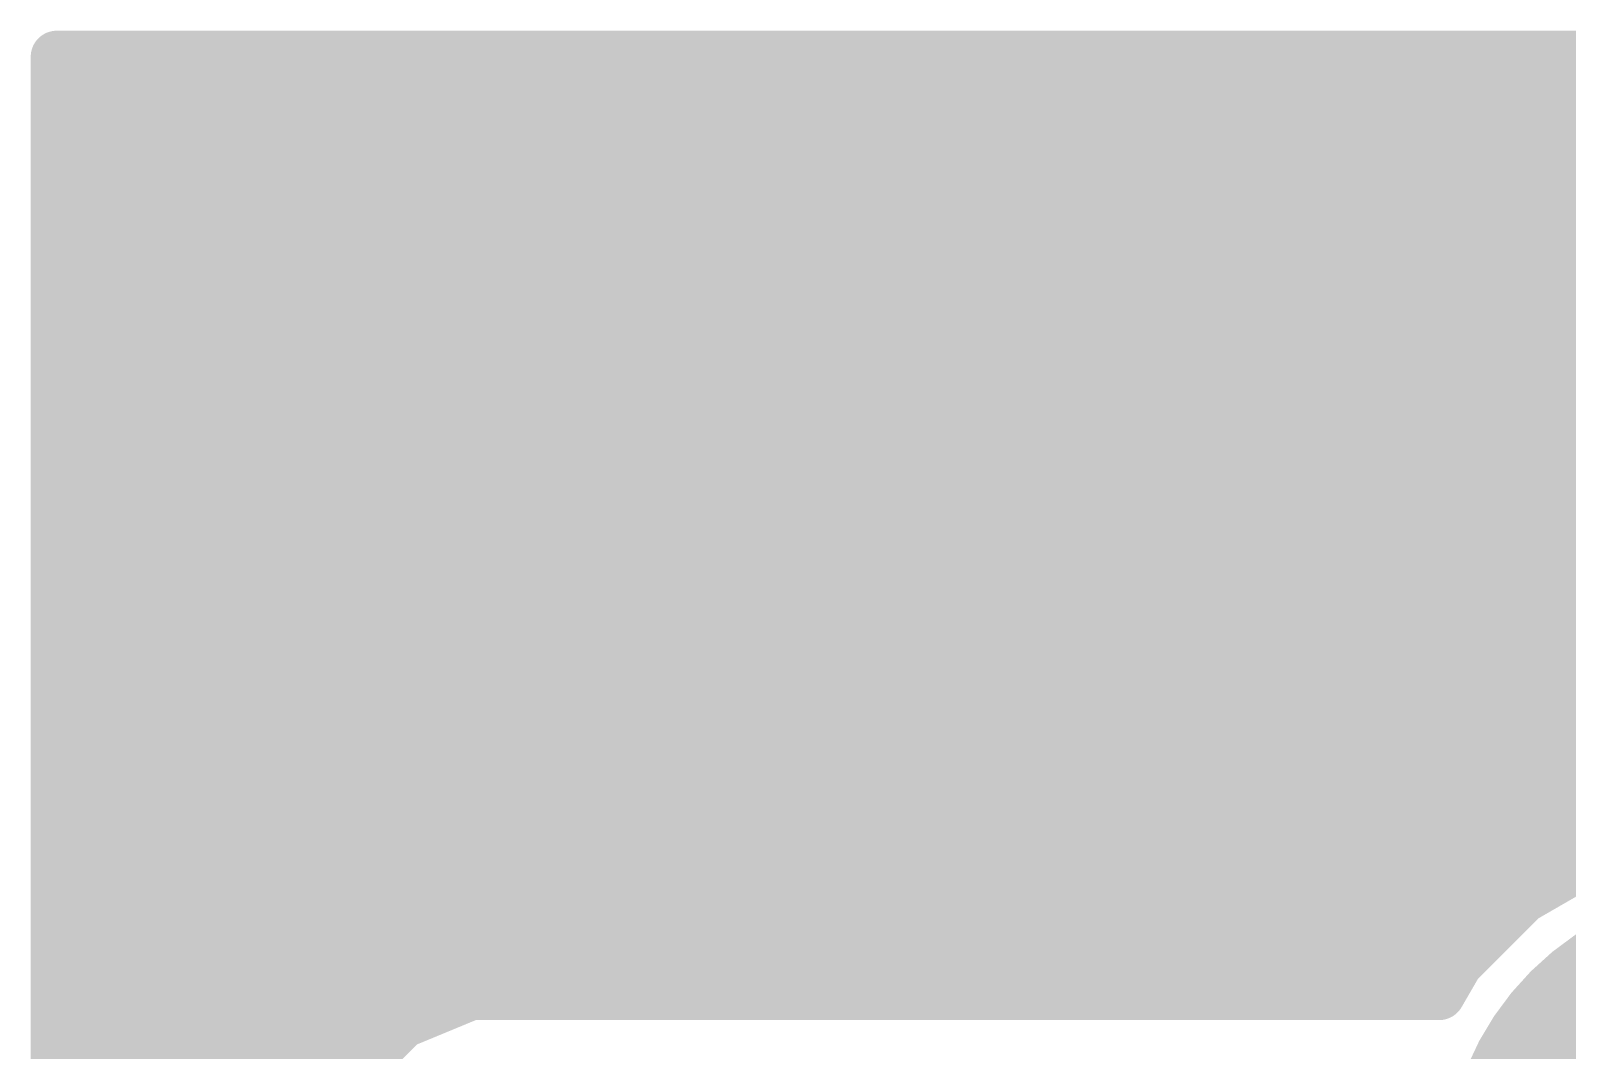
# Model space of a CAD drawing. Extents: x -40.6 to 40.6, y -25.6 to 25.6.
# Drawn here: x 17.94 to 29.94, y 17.6 to 25.57 of the extents above; entities that cross this region are included whole.
import ezdxf

# ---------------------------------------------------------------- set-up
doc = ezdxf.new("R2010")
doc.units = 0
doc.layers.add('16', color=175, linetype='CONTINUOUS')
doc.layers.add('17', color=82, linetype='CONTINUOUS')

# ---------------------------------------------------------------- blocks, each defined once
blk = doc.blocks.new('ROUNDP')
at = {"const_width": 0.5}
blk.add_lwpolyline([(0, -0.25, 1), (0, 0.25, 1), (0, -0.25)], format="xyb", dxfattribs=at)

msp = doc.modelspace()

# ---------------------------------------------------------------- linework, layer by layer
at = {"layer": '16', "const_width": 0.4064}
for points in [[(18.1443, 15.324), (18.1443, 25.3659)], [(18.1443, 25.3659), (38.3311, 25.3659)], [(18.1443, 25.1968), (38.8985, 25.1968)], [(18.1443, 24.7904), (39.126, 24.7904)], [(18.1443, 24.384), (37.1249, 24.384)], [(18.1443, 23.9776), (36.6188, 23.9776)], [(18.1443, 23.5712), (36.4152, 23.5712)], [(18.1443, 23.1648), (36.3706, 23.1648)], [(18.1443, 22.7584), (36.4579, 22.7584)], [(18.1443, 22.352), (36.7058, 22.352)], [(18.1443, 21.9456), (37.5031, 21.9456)], [(18.1443, 21.5392), (40.3519, 21.5392)], [(18.1443, 21.1328), (40.3519, 21.1328)], [(18.1443, 20.7264), (40.3519, 20.7264)], [(18.1443, 20.32), (40.3519, 20.32)], [(18.1443, 19.9136), (40.3519, 19.9136)], [(18.1443, 19.5072), (40.3519, 19.5072)], [(30.227, 19.1592), (29.5974, 18.7957)], [(18.1443, 19.1008), (30.1258, 19.1008)], [(29.5974, 18.7957), (29.0833, 18.2816)], [(18.1443, 18.6944), (29.4961, 18.6944)], [(18.1443, 18.288), (29.0897, 18.288)], [(29.0833, 18.2816), (28.9434, 18.0394)], [(21.3771, 18.0394), (20.843, 17.8182)], [(28.9434, 18.0394), (21.3771, 18.0394)], [(18.1443, 17.8816), (20.9962, 17.8816)], [(20.843, 17.8182), (19.0396, 16.0148)], [(18.1443, 17.4752), (20.5001, 17.4752)]]:
    msp.add_lwpolyline(points, dxfattribs=at)
at = {"layer": '16', "const_width": 0.2032}
for points in [[(18.2459, 25.3659, 1), (18.0427, 25.3659)], [(18.1443, 25.4675, 1), (18.1443, 25.2643)], [(18.1443, 25.2984, 1), (18.1443, 25.0952)], [(18.1443, 24.892, 1), (18.1443, 24.6888)], [(18.1443, 24.4856, 1), (18.1443, 24.2824)], [(18.1443, 24.0792, 1), (18.1443, 23.876)], [(18.1443, 23.6728, 1), (18.1443, 23.4696)], [(18.1443, 23.2664, 1), (18.1443, 23.0632)], [(18.1443, 22.86, 1), (18.1443, 22.6568)], [(18.1443, 22.4536, 1), (18.1443, 22.2504)], [(18.1443, 22.0472, 1), (18.1443, 21.844)], [(18.1443, 21.6408, 1), (18.1443, 21.4376)], [(18.1443, 21.2344, 1), (18.1443, 21.0312)], [(18.1443, 20.828, 1), (18.1443, 20.6248)], [(18.1443, 20.4216, 1), (18.1443, 20.2184)], [(18.1443, 20.0152, 1), (18.1443, 19.812)], [(18.1443, 19.6088, 1), (18.1443, 19.4056)], [(18.1443, 19.2024, 1), (18.1443, 18.9992)], [(29.5466, 18.8837, 1), (29.6482, 18.7077)], [(29.6692, 18.7239, 1), (29.5255, 18.8675)], [(18.1443, 18.796, 1), (18.1443, 18.5928)], [(29.4961, 18.5928, 1), (29.4961, 18.796)], [(18.1443, 18.3896, 1), (18.1443, 18.1864)], [(29.0897, 18.1864, 1), (29.0897, 18.3896)], [(29.0114, 18.3535, 1), (29.1551, 18.2098)], [(29.1713, 18.2308, 1), (28.9953, 18.3324)], [(21.3771, 18.141, 1), (21.3771, 17.9378)], [(21.416, 17.9455, 1), (21.3383, 18.1333)], [(28.8555, 18.0902, 1), (29.0314, 17.9886)], [(28.9434, 17.9378, 1), (28.9434, 18.141)], [(18.1443, 17.9832, 1), (18.1443, 17.78)], [(20.8041, 17.912, 1), (20.8819, 17.7243)], [(20.9149, 17.7463, 1), (20.7712, 17.89)], [(20.9962, 17.78, 1), (20.9962, 17.9832)], [(18.1443, 17.5768, 1), (18.1443, 17.3736)], [(20.5001, 17.3736, 1), (20.5001, 17.5768)]]:
    msp.add_lwpolyline(points, format="xyb", dxfattribs=at)

# ---------------------------------------------------------------- block references
at = {"layer": '17', "xscale": 4.616, "yscale": 4.616}
msp.add_blockref('ROUNDP', (31.2928, 16.5862), dxfattribs=at)

doc.saveas('drawing.dxf')
